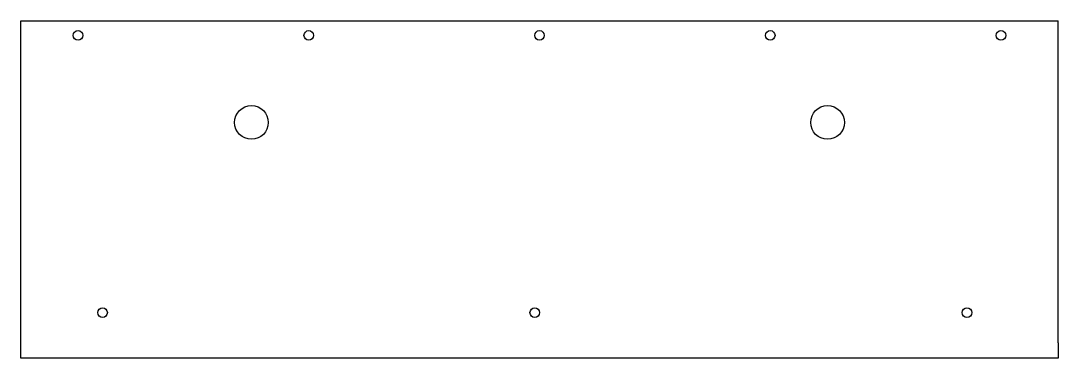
# Model space of a CAD drawing. Extents: x 0 to 27, y 0 to 8.8.
import ezdxf

# ---------------------------------------------------------------- set-up
doc = ezdxf.new("R2010")
doc.units = 0
doc.header["$LTSCALE"] = 1.21
doc.layers.get('0').update_dxf_attribs({"linetype": 'CONTINUOUS'})
doc.layers.add('DTM_AXES', color=7, linetype='CONTINUOUS')
doc.layers.add('DTM_SURFS', color=7, linetype='CONTINUOUS')

msp = doc.modelspace()

# ---------------------------------------------------------------- linework, layer by layer
at = {"color": 3, "linetype": 'CONTINUOUS'}
for p, q in [((0, 0.473), (0, 1.843)), ((26.98, 0.473), (26.98, 1.843)), ((0, 0), (0, 0.399)), ((26.98, 0.399), (26.98, 0)), ((26.98, 0), (0, 0))]:
    msp.add_line(p, q, dxfattribs=at)
at = {"layer": 'DTM_AXES', "color": 3, "linetype": 'CONTINUOUS'}
for p, q in [((0, 3.639), (0, 3.713)), ((26.98, 3.639), (26.98, 3.713)), ((0, 2.306), (0, 2.38)), ((26.98, 2.306), (26.98, 2.38)), ((0, 1.843), (0, 1.917)), ((26.98, 1.843), (26.98, 1.917)), ((0, 0.399), (0, 0.473)), ((26.98, 0.399), (26.98, 0.473))]:
    msp.add_line(p, q, dxfattribs=at)
for centre, radius in [((1.49, 8.383), 0.125), ((7.49, 8.383), 0.125), ((13.49, 8.383), 0.125), ((19.49, 8.383), 0.125), ((25.49, 8.383), 0.125), ((6, 6.123), 0.438), ((20.98, 6.123), 0.438), ((2.127, 1.183), 0.125), ((13.367, 1.183), 0.125), ((24.607, 1.183), 0.125)]:
    msp.add_circle(centre, radius, dxfattribs=at)
at = {"layer": 'DTM_SURFS', "color": 3, "linetype": 'CONTINUOUS'}
for p, q in [((0, 3.713), (0, 8.763)), ((0, 8.763), (26.98, 8.763)), ((26.98, 3.713), (26.98, 8.763)), ((0, 2.38), (0, 3.639)), ((26.98, 2.38), (26.98, 3.639)), ((0, 1.917), (0, 2.306)), ((26.98, 1.917), (26.98, 2.306))]:
    msp.add_line(p, q, dxfattribs=at)

doc.saveas('drawing.dxf')
